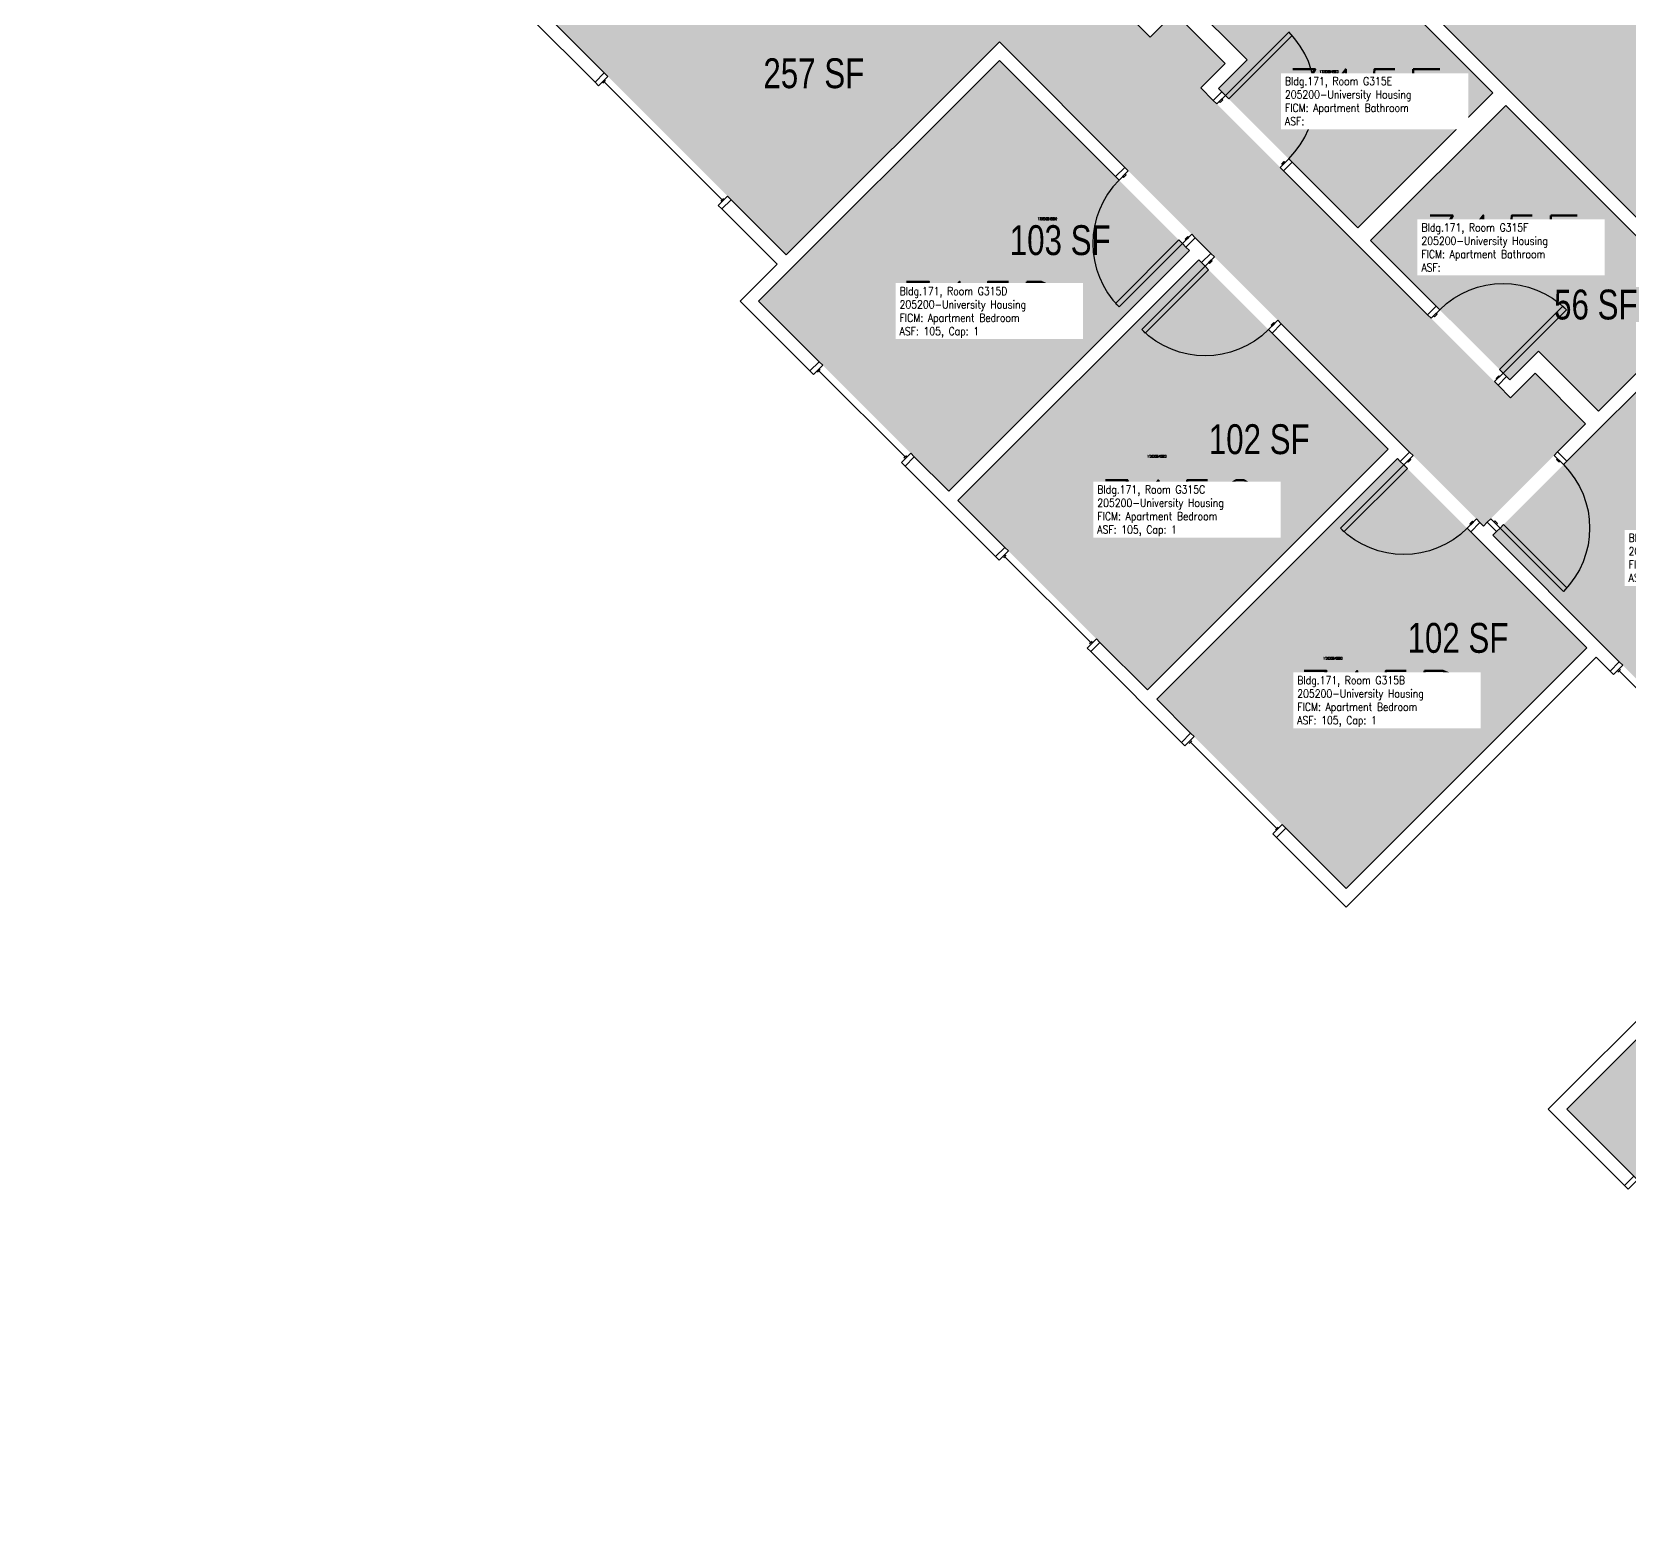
# Model space of a CAD drawing. Header units: inches. Extents: x 1063 to 4030, y -1482 to 1605.
# Drawn here: x 2331 to 2972, y 65 to 663 of the extents above; entities that cross this region are included whole.
import ezdxf
from ezdxf.enums import TextEntityAlignment as Align

# ---------------------------------------------------------------- set-up
doc = ezdxf.new("R2010")
doc.units = ezdxf.units.IN
doc.header["$LTSCALE"] = 192
doc.header["$MEASUREMENT"] = 0
for name, color, linetype in [('A-DOOR', 2, 'Continuous'), ('A-GLAZ', 1, 'Continuous'), ('A-IDEN-RNUM', 7, 'Continuous'), ('A-IDEN-SNUM', 4, 'Continuous'), ('A-IDEN-VNUM', 4, 'Continuous'), ('A-WALL', 5, 'Continuous'), ('AREA-TEXT', 3, 'Continuous'), ('Rooms-Category-Color', 7, 'Continuous'), ('Rooms-College-Color', 7, 'Continuous'), ('Rooms-Department-Color', 7, 'Continuous'), ('Rooms-Division-Color', 7, 'Continuous'), ('Rooms-Information', 7, 'Continuous')]:
    doc.layers.add(name, color=color, linetype=linetype)
doc.styles.add('AREA', font='arial.ttf', dxfattribs={"width": 0.75, "height": 12})
doc.styles.add('ROOMSNUMBER', font='txt.shx', dxfattribs={"height": 0.03})
doc.styles.add('ROOMVNUMBER', font='simplex.shx', dxfattribs={"width": 0.85})

msp = doc.modelspace()

# ---------------------------------------------------------------- hatches: boundary and pattern name
h = msp.add_hatch()
h.set_pattern_fill('ANSI31', color=256, angle=135, style=0)
h.set_pattern_definition([(180, (2679.42363, -36.36965), (-3e-14, -0.125), [])])
h.paths.add_polyline_path([(2857.95, 610.93), (2816.42, 652.46), (2822.93, 658.97), (2864.47, 617.44)], flags=9)
at = {"layer": 'Rooms-Category-Color', "true_color": 0xadadad}
msp.add_hatch(color=253, dxfattribs=at).paths.add_polyline_path([(2330.9, 1232.94), (2373.33, 1275.37), (2633.56, 1015.13), (2651.24, 1032.81), (2709.45, 974.59), (2691.78, 956.92), (2821.91, 826.78), (2839.59, 844.46), (2897.8, 786.25), (2880.12, 768.57), (3535.92, 112.77), (3553.6, 130.45), (3595.4, 88.64), (3577.73, 70.96), (3700.48, -51.78), (3658.05, -94.21), (3535.3, 28.54), (3517.62, 10.86), (3475.82, 52.67), (3493.49, 70.35), (2837.69, 726.14), (2820.02, 708.47), (2761.81, 766.68), (2779.48, 784.36), (2649.35, 914.49), (2631.67, 896.81), (2573.46, 955.02), (2591.14, 972.7)])
at = {"layer": 'Rooms-Category-Color', "true_color": 0x728ef3}
for points in [[(2538.08, 669.38), (2633.89, 573.56), (2719.45, 659.12), (2913.91, 464.67), (2954.92, 505.68), (2934.59, 526.01), (2924.78, 516.2), (2800.31, 640.67), (2810.12, 650.48), (2789.79, 670.81), (2779.98, 661), (2757.56, 683.42), (2767.2, 693.05), (2770.91, 689.34), (2766.4, 684.83), (2781.39, 669.84), (2816.3, 704.75), (2801.31, 719.74), (2794.95, 713.38), (2791.24, 717.09), (2797.6, 723.46), (2754.38, 766.68), (2690.39, 702.69), (2640.79, 752.28), (2630.45, 741.94), (2620.55, 751.84)], [(2917.69, 638.73), (2837.69, 718.72), (2794.91, 675.94), (2818.96, 651.9), (2807.47, 640.41), (2863.43, 584.45)], [(2699.12, 478.63), (2622.76, 555), (2719.45, 651.7), (2795.82, 575.33), (2699.43, 478.96)], [(2924.51, 523.37), (2868.55, 579.32), (2922.82, 633.59), (3002.82, 553.6), (2960.05, 510.81), (2936.01, 534.85)], [(2778.94, 398.82), (2702.84, 474.92), (2799.52, 571.62), (2875.64, 495.52), (2779.24, 399.14)], [(3090.5, 465.92), (3001.59, 376.99), (2917.62, 460.96), (3006.54, 549.87)], [(2782.65, 395.11), (2858.75, 319), (2955.45, 415.7), (2879.33, 491.8), (2782.95, 395.43)], [(3120.12, 251.03), (3044.02, 327.14), (2947.32, 230.44), (3023.42, 154.34)]]:
    msp.add_hatch(color=171, dxfattribs=at).paths.add_polyline_path(points)
at = {"layer": 'Rooms-College-Color', "true_color": 0xadadad}
for points in [[(2330.9, 1232.94), (2373.33, 1275.37), (2633.56, 1015.13), (2651.24, 1032.81), (2709.45, 974.59), (2691.78, 956.92), (2821.91, 826.78), (2839.59, 844.46), (2897.8, 786.25), (2880.12, 768.57), (3535.92, 112.77), (3553.6, 130.45), (3595.4, 88.64), (3577.73, 70.96), (3700.48, -51.78), (3658.05, -94.21), (3535.3, 28.54), (3517.62, 10.86), (3475.82, 52.67), (3493.49, 70.35), (2837.69, 726.14), (2820.02, 708.47), (2761.81, 766.68), (2779.48, 784.36), (2649.35, 914.49), (2631.67, 896.81), (2573.46, 955.02), (2591.14, 972.7)], [(2538.08, 669.38), (2633.89, 573.56), (2719.45, 659.12), (2913.91, 464.67), (2954.92, 505.68), (2934.59, 526.01), (2924.78, 516.2), (2800.31, 640.67), (2810.12, 650.48), (2789.79, 670.81), (2779.98, 661), (2757.56, 683.42), (2767.2, 693.05), (2770.91, 689.34), (2766.4, 684.83), (2781.39, 669.84), (2816.3, 704.75), (2801.31, 719.74), (2794.95, 713.38), (2791.24, 717.09), (2797.6, 723.46), (2754.38, 766.68), (2690.39, 702.69), (2640.79, 752.28), (2630.45, 741.94), (2620.55, 751.84)], [(2917.69, 638.73), (2837.69, 718.72), (2794.91, 675.94), (2818.96, 651.9), (2807.47, 640.41), (2863.43, 584.45)], [(2699.12, 478.63), (2622.76, 555), (2719.45, 651.7), (2795.82, 575.33), (2699.43, 478.96)], [(2924.51, 523.37), (2868.55, 579.32), (2922.82, 633.59), (3002.82, 553.6), (2960.05, 510.81), (2936.01, 534.85)], [(2778.94, 398.82), (2702.84, 474.92), (2799.52, 571.62), (2875.64, 495.52), (2779.24, 399.14)], [(3090.5, 465.92), (3001.59, 376.99), (2917.62, 460.96), (3006.54, 549.87)], [(2782.65, 395.11), (2858.75, 319), (2955.45, 415.7), (2879.33, 491.8), (2782.95, 395.43)], [(3120.12, 251.03), (3044.02, 327.14), (2947.32, 230.44), (3023.42, 154.34)]]:
    msp.add_hatch(color=253, dxfattribs=at).paths.add_polyline_path(points)
at = {"layer": 'Rooms-Department-Color', "true_color": 0xacacac}
msp.add_hatch(color=253, dxfattribs=at).paths.add_polyline_path([(2330.9, 1232.94), (2373.33, 1275.37), (2633.56, 1015.13), (2651.24, 1032.81), (2709.45, 974.59), (2691.78, 956.92), (2821.91, 826.78), (2839.59, 844.46), (2897.8, 786.25), (2880.12, 768.57), (3535.92, 112.77), (3553.6, 130.45), (3595.4, 88.64), (3577.73, 70.96), (3700.48, -51.78), (3658.05, -94.21), (3535.3, 28.54), (3517.62, 10.86), (3475.82, 52.67), (3493.49, 70.35), (2837.69, 726.14), (2820.02, 708.47), (2761.81, 766.68), (2779.48, 784.36), (2649.35, 914.49), (2631.67, 896.81), (2573.46, 955.02), (2591.14, 972.7)])
at = {"layer": 'Rooms-Department-Color', "true_color": 0x604aed}
for points in [[(2538.08, 669.38), (2633.89, 573.56), (2719.45, 659.12), (2913.91, 464.67), (2954.92, 505.68), (2934.59, 526.01), (2924.78, 516.2), (2800.31, 640.67), (2810.12, 650.48), (2789.79, 670.81), (2779.98, 661), (2757.56, 683.42), (2767.2, 693.05), (2770.91, 689.34), (2766.4, 684.83), (2781.39, 669.84), (2816.3, 704.75), (2801.31, 719.74), (2794.95, 713.38), (2791.24, 717.09), (2797.6, 723.46), (2754.38, 766.68), (2690.39, 702.69), (2640.79, 752.28), (2630.45, 741.94), (2620.55, 751.84)], [(2917.69, 638.73), (2837.69, 718.72), (2794.91, 675.94), (2818.96, 651.9), (2807.47, 640.41), (2863.43, 584.45)], [(2699.12, 478.63), (2622.76, 555), (2719.45, 651.7), (2795.82, 575.33), (2699.43, 478.96)], [(2924.51, 523.37), (2868.55, 579.32), (2922.82, 633.59), (3002.82, 553.6), (2960.05, 510.81), (2936.01, 534.85)], [(2778.94, 398.82), (2702.84, 474.92), (2799.52, 571.62), (2875.64, 495.52), (2779.24, 399.14)], [(3090.5, 465.92), (3001.59, 376.99), (2917.62, 460.96), (3006.54, 549.87)], [(2782.65, 395.11), (2858.75, 319), (2955.45, 415.7), (2879.33, 491.8), (2782.95, 395.43)], [(3120.12, 251.03), (3044.02, 327.14), (2947.32, 230.44), (3023.42, 154.34)]]:
    msp.add_hatch(color=173, dxfattribs=at).paths.add_polyline_path(points)
at = {"layer": 'Rooms-Division-Color', "true_color": 0xadadad}
msp.add_hatch(color=253, dxfattribs=at).paths.add_polyline_path([(2330.9, 1232.94), (2373.33, 1275.37), (2633.56, 1015.13), (2651.24, 1032.81), (2709.45, 974.59), (2691.78, 956.92), (2821.91, 826.78), (2839.59, 844.46), (2897.8, 786.25), (2880.12, 768.57), (3535.92, 112.77), (3553.6, 130.45), (3595.4, 88.64), (3577.73, 70.96), (3700.48, -51.78), (3658.05, -94.21), (3535.3, 28.54), (3517.62, 10.86), (3475.82, 52.67), (3493.49, 70.35), (2837.69, 726.14), (2820.02, 708.47), (2761.81, 766.68), (2779.48, 784.36), (2649.35, 914.49), (2631.67, 896.81), (2573.46, 955.02), (2591.14, 972.7)])
at = {"layer": 'Rooms-Division-Color', "true_color": 0x604aed}
for points in [[(2538.08, 669.38), (2633.89, 573.56), (2719.45, 659.12), (2913.91, 464.67), (2954.92, 505.68), (2934.59, 526.01), (2924.78, 516.2), (2800.31, 640.67), (2810.12, 650.48), (2789.79, 670.81), (2779.98, 661), (2757.56, 683.42), (2767.2, 693.05), (2770.91, 689.34), (2766.4, 684.83), (2781.39, 669.84), (2816.3, 704.75), (2801.31, 719.74), (2794.95, 713.38), (2791.24, 717.09), (2797.6, 723.46), (2754.38, 766.68), (2690.39, 702.69), (2640.79, 752.28), (2630.45, 741.94), (2620.55, 751.84)], [(2917.69, 638.73), (2837.69, 718.72), (2794.91, 675.94), (2818.96, 651.9), (2807.47, 640.41), (2863.43, 584.45)], [(2699.12, 478.63), (2622.76, 555), (2719.45, 651.7), (2795.82, 575.33), (2699.43, 478.96)], [(2924.51, 523.37), (2868.55, 579.32), (2922.82, 633.59), (3002.82, 553.6), (2960.05, 510.81), (2936.01, 534.85)], [(2778.94, 398.82), (2702.84, 474.92), (2799.52, 571.62), (2875.64, 495.52), (2779.24, 399.14)], [(3090.5, 465.92), (3001.59, 376.99), (2917.62, 460.96), (3006.54, 549.87)], [(2782.65, 395.11), (2858.75, 319), (2955.45, 415.7), (2879.33, 491.8), (2782.95, 395.43)], [(3120.12, 251.03), (3044.02, 327.14), (2947.32, 230.44), (3023.42, 154.34)]]:
    msp.add_hatch(color=173, dxfattribs=at).paths.add_polyline_path(points)

# ---------------------------------------------------------------- linework, layer by layer
at = {"layer": 'A-DOOR'}
for points in [[(2810.22, 637.66), (2811.63, 636.24), (2837.09, 661.7), (2835.67, 663.11)], [(2806.77, 634.21), (2805.36, 635.62), (2808.8, 639.07), (2810.22, 637.66)], [(2807.74, 635.18), (2808.1, 634.83), (2809.16, 635.89), (2808.8, 636.24)], [(2832.23, 608.75), (2833.64, 607.34), (2837.09, 610.79), (2835.67, 612.2)], [(2833.2, 609.73), (2832.84, 610.08), (2833.91, 611.14), (2834.26, 610.79)], [(2771.25, 607.33), (2769.84, 608.74), (2766.12, 605.03), (2767.54, 603.62)], [(2770.01, 606.09), (2770.37, 605.74), (2769.31, 604.68), (2768.95, 605.03)], [(2792.99, 578.16), (2791.58, 579.57), (2766.12, 554.12), (2767.54, 552.7)], [(2796.71, 581.87), (2798.12, 580.46), (2794.41, 576.75), (2792.99, 578.16)], [(2795.47, 580.63), (2795.11, 580.99), (2794.05, 579.93), (2794.41, 579.57)], [(2805.81, 572.77), (2804.4, 574.18), (2800.68, 570.47), (2802.1, 569.06)], [(2804.57, 571.53), (2804.93, 571.18), (2803.86, 570.12), (2803.51, 570.47)], [(2802.1, 569.06), (2803.51, 567.64), (2778.06, 542.19), (2776.64, 543.6)], [(2892.86, 548.12), (2891.45, 549.53), (2894.89, 552.98), (2896.31, 551.57)], [(2921.76, 526.11), (2920.35, 527.52), (2945.81, 552.98), (2947.22, 551.57)], [(2831.27, 547.31), (2832.68, 545.9), (2828.97, 542.19), (2827.55, 543.6)], [(2830.03, 546.07), (2829.67, 546.43), (2828.61, 545.37), (2828.97, 545.01)], [(2893.83, 549.09), (2894.19, 548.74), (2895.25, 549.8), (2894.89, 550.15)], [(2918.32, 522.66), (2919.73, 521.25), (2923.18, 524.7), (2921.76, 526.11)], [(2919.29, 523.64), (2918.94, 523.99), (2920, 525.05), (2920.35, 524.7)], [(2885.62, 492.95), (2884.21, 494.37), (2880.5, 490.65), (2881.91, 489.24)], [(2942.28, 493.04), (2943.69, 494.45), (2947.41, 490.74), (2945.99, 489.33)], [(2881.91, 489.24), (2883.33, 487.83), (2857.87, 462.37), (2856.46, 463.78)], [(2884.39, 491.72), (2884.74, 491.36), (2883.68, 490.3), (2883.33, 490.65)], [(2943.52, 491.8), (2943.16, 491.45), (2944.22, 490.39), (2944.58, 490.74)], [(2911.08, 467.5), (2912.49, 466.08), (2908.78, 462.37), (2907.37, 463.78)], [(2909.84, 466.26), (2909.49, 466.61), (2908.43, 465.55), (2908.78, 465.2)], [(2916.82, 467.58), (2915.41, 466.17), (2919.12, 462.46), (2920.54, 463.87)], [(2918.06, 466.35), (2918.41, 466.7), (2919.48, 465.64), (2919.12, 465.29)], [(2920.54, 463.87), (2921.95, 465.29), (2947.41, 439.83), (2945.99, 438.42)]]:
    msp.add_lwpolyline(points, close=True, dxfattribs=at)
for centre, start, end in [((2810.22, 637.66), 315, 45), ((2792.99, 578.16), 135, 225)]:
    msp.add_arc(centre, 36, start, end, dxfattribs=at)
at = {"layer": 'A-DOOR', "extrusion": (0, 0, -1)}
for centre, start, end in [((-2921.76, 526.11), 45, 135), ((-2802.1, 569.06), 225, 315), ((-2920.54, 463.87), 135, 225), ((-2881.91, 489.24), 225, 315)]:
    msp.add_arc(centre, 36, start, end, dxfattribs=at)
at = {"layer": 'A-GLAZ'}
for p, q in [((2561.23, 643.57), (2560.17, 642.51)), ((2560.7, 643.04), (2608.08, 595.67)), ((2608.61, 596.2), (2607.55, 595.14)), ((2647.53, 527.58), (2646.47, 526.52)), ((2647, 527.05), (2681.65, 492.4)), ((2682.18, 492.93), (2681.11, 491.87)), ((2722.11, 453), (2721.05, 451.94)), ((2721.58, 452.47), (2756.22, 417.82)), ((2756.75, 418.35), (2755.69, 417.29)), ((2968.88, 407.04), (2967.82, 405.98)), ((2968.35, 406.51), (2990.27, 384.59)), ((2796.72, 378.38), (2795.66, 377.32)), ((2796.19, 377.85), (2830.84, 343.2)), ((2831.37, 343.74), (2830.31, 342.67))]:
    msp.add_line(p, q, dxfattribs=at)
for points in [[(2558.49, 641.54), (2557.08, 642.95), (2560.79, 646.67), (2562.2, 645.25)], [(2606.58, 593.46), (2607.99, 592.04), (2611.7, 595.75), (2610.29, 597.17)], [(2644.79, 525.55), (2643.37, 526.96), (2647.09, 530.67), (2648.5, 529.26)], [(2680.14, 490.19), (2681.56, 488.78), (2685.27, 492.49), (2683.85, 493.9)], [(2719.37, 450.97), (2717.95, 452.38), (2721.66, 456.09), (2723.08, 454.68)], [(2754.72, 415.61), (2756.14, 414.2), (2759.85, 417.91), (2758.43, 419.33)], [(2966.14, 405.01), (2964.73, 406.43), (2968.44, 410.14), (2969.85, 408.72)], [(2793.98, 376.35), (2792.57, 377.76), (2796.28, 381.48), (2797.7, 380.06)], [(2829.34, 341), (2830.75, 339.58), (2834.47, 343.29), (2833.05, 344.71)], [(2971.99, 198.35), (2970.57, 199.76), (2974.29, 203.47), (2975.7, 202.06)]]:
    msp.add_lwpolyline(points, close=True, dxfattribs=at)
at = {"layer": 'A-WALL'}
for p, q in [((3006.98, 556.86), (2837.69, 726.14)), ((2837.69, 718.72), (2917.7, 638.72)), ((2757.56, 683.42), (2779.98, 661)), ((2818.96, 651.9), (2794.91, 675.94)), ((2530.66, 669.38), (2557.08, 642.95)), ((2560.79, 646.67), (2538.08, 669.38)), ((2779.98, 661), (2789.79, 670.81)), ((2789.79, 670.81), (2810.12, 650.48)), ((2719.45, 659.12), (2633.89, 573.56)), ((2769.84, 608.74), (2719.45, 659.12)), ((2622.76, 555), (2719.45, 651.7)), ((2719.45, 651.7), (2766.12, 605.03)), ((2810.12, 650.48), (2800.31, 640.67)), ((2807.47, 640.41), (2818.96, 651.9)), ((2557.08, 642.95), (2560.79, 646.67)), ((2800.31, 640.67), (2805.36, 635.62)), ((2805.36, 635.62), (2808.8, 639.07)), ((2808.8, 639.07), (2807.47, 640.41)), ((2917.7, 638.72), (2863.43, 584.45)), ((2868.55, 579.32), (2922.82, 633.59)), ((2922.82, 633.59), (3002.83, 553.59)), ((2837.09, 610.79), (2833.64, 607.34)), ((2863.43, 584.45), (2837.09, 610.79)), ((2766.12, 605.03), (2769.84, 608.74)), ((2833.64, 607.34), (2891.45, 549.53)), ((2611.7, 595.75), (2607.99, 592.04)), ((2607.99, 592.04), (2630.18, 569.85)), ((2633.89, 573.56), (2611.7, 595.75)), ((2798.12, 580.46), (2794.41, 576.75)), ((2804.4, 574.18), (2798.12, 580.46)), ((2894.89, 552.98), (2868.55, 579.32)), ((2795.82, 575.33), (2699.12, 478.63)), ((2702.84, 474.92), (2799.53, 571.62)), ((2794.41, 576.75), (2795.82, 575.33)), ((2799.53, 571.62), (2800.68, 570.47)), ((2800.68, 570.47), (2804.4, 574.18)), ((2630.18, 569.85), (2615.33, 555)), ((2615.33, 555), (2643.37, 526.96)), ((2647.09, 530.67), (2622.76, 555)), ((2891.45, 549.53), (2894.89, 552.98)), ((3002.83, 553.59), (2960.05, 510.81)), ((2832.68, 545.9), (2828.97, 542.19)), ((2884.21, 494.37), (2832.68, 545.9)), ((2949.26, 492.6), (3006.54, 549.87)), ((2828.97, 542.19), (2875.64, 495.52)), ((2936.01, 534.85), (2924.52, 523.36)), ((2960.05, 510.81), (2936.01, 534.85)), ((2643.37, 526.96), (2647.09, 530.67)), ((2924.78, 516.2), (2934.59, 526.01)), ((2934.59, 526.01), (2954.92, 505.68)), ((2923.18, 524.7), (2919.73, 521.25)), ((2919.73, 521.25), (2924.78, 516.2)), ((2924.52, 523.36), (2923.18, 524.7)), ((2954.92, 505.68), (2945.55, 496.31)), ((2875.64, 495.52), (2778.94, 398.82)), ((2880.5, 490.65), (2884.21, 494.37)), ((2945.55, 496.31), (2943.69, 494.45)), ((2943.69, 494.45), (2947.41, 490.74)), ((2685.27, 492.49), (2681.56, 488.78)), ((2681.56, 488.78), (2717.95, 452.38)), ((2699.12, 478.63), (2685.27, 492.49)), ((2782.65, 395.11), (2879.35, 491.8)), ((2879.35, 491.8), (2880.5, 490.65)), ((2947.41, 490.74), (2949.26, 492.6)), ((2721.66, 456.09), (2702.84, 474.92)), ((2912.49, 466.08), (2908.78, 462.37)), ((2908.78, 462.37), (2955.45, 415.7)), ((2913.91, 464.67), (2912.49, 466.08)), ((2915.41, 466.17), (2913.91, 464.67)), ((2919.12, 462.46), (2915.41, 466.17)), ((2917.62, 460.96), (2919.12, 462.46)), ((2717.95, 452.38), (2721.66, 456.09)), ((2962.43, 416.14), (2917.62, 460.96)), ((2759.85, 417.91), (2756.14, 414.2)), ((2778.94, 398.82), (2759.85, 417.91)), ((2756.14, 414.2), (2792.57, 377.76)), ((2955.45, 415.7), (2858.75, 319)), ((2858.75, 311.58), (2959.16, 411.99)), ((2959.16, 411.99), (2964.73, 406.43)), ((2968.44, 410.14), (2962.43, 416.14)), ((2964.73, 406.43), (2968.44, 410.14)), ((2796.28, 381.48), (2782.65, 395.11)), ((2792.57, 377.76), (2796.28, 381.48)), ((2834.47, 343.29), (2830.75, 339.58)), ((2858.75, 319), (2834.47, 343.29)), ((2830.75, 339.58), (2858.75, 311.58)), ((2939.89, 230.44), (3040.3, 330.85)), ((3044.02, 327.14), (2947.32, 230.44)), ((2970.57, 199.76), (2939.89, 230.44)), ((2947.32, 230.44), (2974.29, 203.47)), ((2974.29, 203.47), (2970.57, 199.76))]:
    msp.add_line(p, q, dxfattribs=at)

# ---------------------------------------------------------------- texts
at = {"layer": 'A-IDEN-RNUM', "style": 'ROOMSNUMBER', "width": 0.85}
for s, p in [('0315-E0', (2851.85, 647.2)), ('0315-D0', (2738.73, 588.07)), ('0315-F0', (2915.16, 583.62)), ('0315-C0', (2782.68, 492.64)), ('0315-B0', (2853.37, 411.53))]:
    msp.add_text(s, height=1, dxfattribs=at).set_placement(p, align=Align.MIDDLE_CENTER)
at = {"layer": 'A-IDEN-SNUM', "style": 'ROOMSNUMBER', "width": 0.85}
for s, p in [('1710G315E0', (2851.85, 647.2)), ('1710G315D0', (2738.73, 588.07)), ('1710G315F0', (2915.16, 583.62)), ('1710G315C0', (2782.68, 492.64)), ('1710G315B0', (2853.37, 411.53))]:
    msp.add_text(s, height=1, dxfattribs=at).set_placement(p, align=Align.MIDDLE_CENTER)
at = {"layer": 'A-IDEN-VNUM', "style": 'ROOMVNUMBER', "width": 0.85}
for s, p in [('315E', (2865.57, 636.93)), ('315F', (2920.39, 578.16)), ('315D', (2711.25, 551.52)), ('315C', (2791.13, 471.83)), ('315B', (2870.98, 395.21))]:
    msp.add_text(s, height=22.5, dxfattribs=at).set_placement(p, align=Align.MIDDLE_CENTER)
at = {"layer": 'AREA-TEXT', "style": 'AREA', "width": 0.75}
for s, p in [('257 SF', (2644.94, 646.55)), ('103 SF', (2743.89, 579.5)), ('56 SF', (2959.03, 553.64)), ('102 SF', (2823.84, 499.55)), ('102 SF', (2903.66, 419.74))]:
    msp.add_text(s, height=12, dxfattribs=at).set_placement(p, align=Align.MIDDLE_CENTER)

# ---------------------------------------------------------------- next in the draw order: texts
at = {"layer": 'Rooms-Information', "char_height": 3.2143, "width": 72, "attachment_point": 7, "style": 'ROOMVNUMBER', "bg_fill": 3, "box_fill_scale": 1.5, "bg_fill_color": 256, "bg_fill_true_color": 13158600, "bg_fill_transparency": 0}
for s, insert in [('Bldg.171, Room G315E^M^J205200-University Housing^M^JFICM: Apartment Bathroom^M^JASF: ', (2834.15, 625.68)), ('Bldg.171, Room G315F^M^J205200-University Housing^M^JFICM: Apartment Bathroom^M^JASF: ', (2888.97, 566.91)), ('Bldg.171, Room G315D^M^J205200-University Housing^M^JFICM: Apartment Bedroom^M^JASF: 105, Cap: 1', (2679.38, 540.27)), ('Bldg.171, Room G315C^M^J205200-University Housing^M^JFICM: Apartment Bedroom^M^JASF: 105, Cap: 1', (2758.8, 460.58)), ('Bldg.171, Room G315A^M^J205200-University Housing^M^JFICM: Apartment Bedroom^M^JASF: 105, Cap: 1', (2972.18, 441.17)), ('Bldg.171, Room G315B^M^J205200-University Housing^M^JFICM: Apartment Bedroom^M^JASF: 105, Cap: 1', (2839.1, 383.96))]:
    msp.add_mtext(s, dxfattribs=dict(at, insert=insert))

doc.saveas('drawing.dxf')
